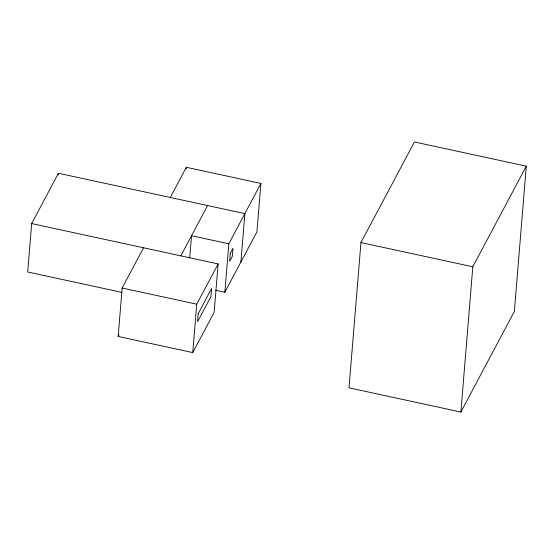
<?xml version="1.0" encoding="UTF-8"?>
<svg xmlns="http://www.w3.org/2000/svg" width="554" height="554" viewBox="0 0 554 554"><rect width="100%" height="100%" fill="white"/><g stroke="black" fill="none" stroke-linecap="round" stroke-linejoin="round"><path stroke-width="0.83" d="M240.886 262.028L244.868 213.615L58.419 173.263L31.682 223.574L27.7 271.993L122.081 292.415M58.281 174.967L58.419 173.263M31.682 223.574L218.131 263.926L214.149 312.338L192.757 352.586L118.175 336.451L122.157 288.032L143.548 247.783M186.192 168.991L186.331 167.287L260.913 183.429L256.931 231.849L224.848 292.214L215.728 290.241M189.717 257.818L191.539 235.727L228.823 243.802L260.913 183.429M192.757 352.586L196.739 304.167L218.131 263.926M224.848 292.214L228.823 243.802M360.952 242.576L349.006 387.835L460.88 412.038L514.361 311.424L526.3 166.165L414.434 141.963L360.952 242.576L472.818 266.786L526.3 166.165M460.88 412.038L472.818 266.786M170.293 197.473L186.331 167.287M118.175 336.451L118.985 334.928M180.839 255.851L207.577 205.541M122.157 288.032L196.739 304.167M198.214 313.661L197.556 321.736L210.922 296.577L211.586 288.509L198.214 313.661M230.305 253.296L229.64 261.363L232.313 256.329L232.978 248.261L230.305 253.296"/></g></svg>
